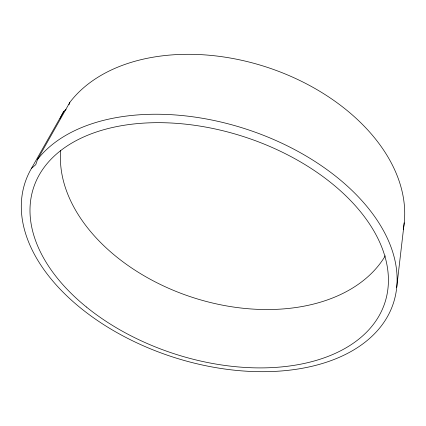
<?xml version="1.0" encoding="UTF-8"?>
<svg xmlns="http://www.w3.org/2000/svg" width="426" height="426" viewBox="0 0 426 426"><rect width="100%" height="100%" fill="white"/><g stroke="black" fill="none" stroke-linecap="round" stroke-linejoin="round"><path stroke-width="0.64" d="M396.675 287.715L404.226 222.809M37.541 159.42L35.752 164.676L31.487 168.35A193.777 119.711 18.1 0 0 239.769 370.711A193.777 119.711 18.1 0 0 357.915 196.381A193.777 119.711 18.1 0 0 37.541 159.42L69.837 102.368A180.981 122.832 18.1 0 1 278.785 71.419A180.981 122.832 18.1 0 1 403.257 229.449M68.985 104.737L69.837 102.368M31.487 168.35L63.73 111.516L66.062 109.397M60.023 118.652A180.981 122.832 18.1 0 1 63.73 111.516M385.28 255.829A172.663 117.001 18.1 0 1 192.477 297.391A172.663 117.001 18.1 0 1 60.721 150.373M86.398 307.002A184.831 113.982 18.1 0 0 383.688 306.081A184.831 113.982 18.1 0 0 157.572 122.672A184.831 113.982 18.1 0 0 86.398 307.002"/></g></svg>
